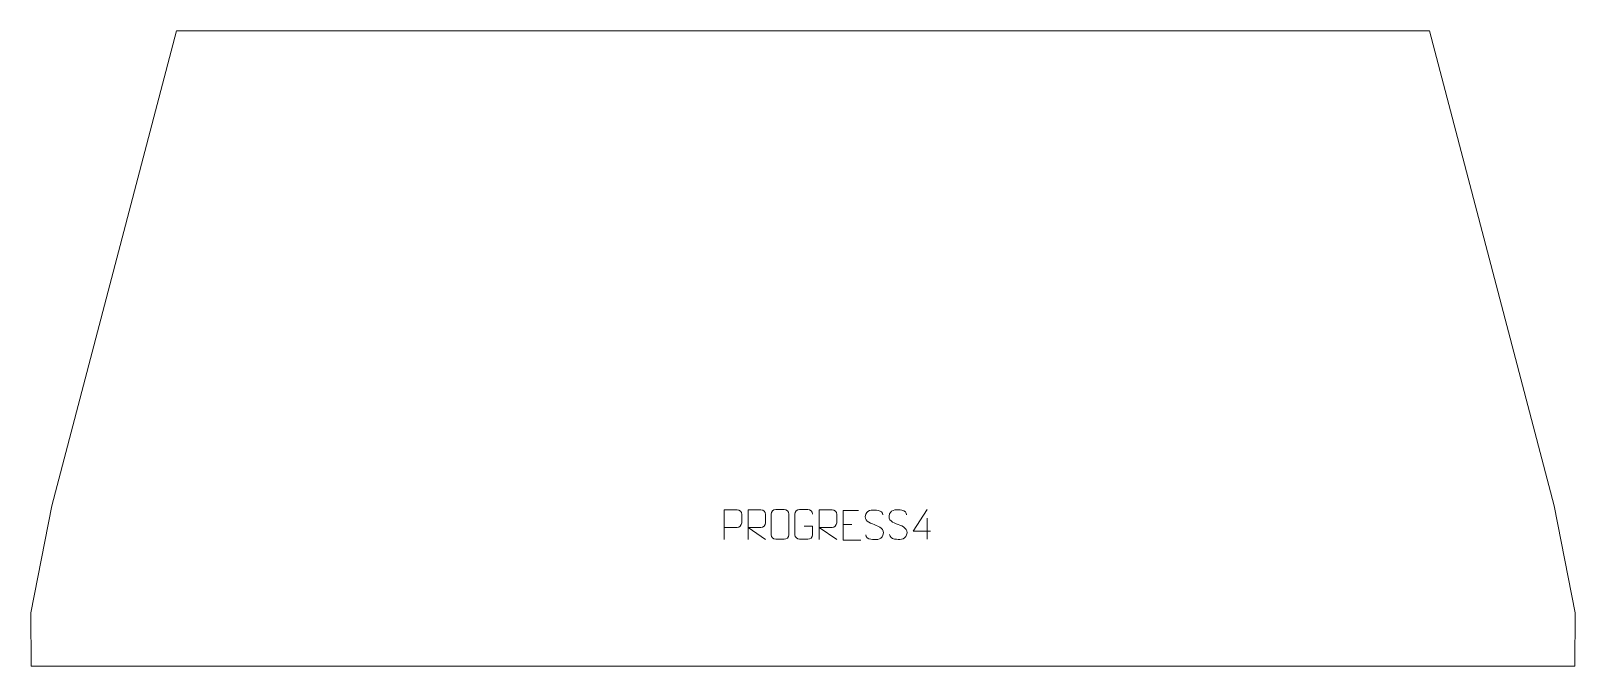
# Model space of a CAD drawing. Header units: millimetres. Extents: x -650 to 650, y 869 to 1404.
import ezdxf

# ---------------------------------------------------------------- set-up
doc = ezdxf.new("R2010")
doc.units = ezdxf.units.MM
doc.header["$MEASUREMENT"] = 0
doc.layers.add('layer 1', color=7, linetype='Continuous')

msp = doc.modelspace()

# ---------------------------------------------------------------- linework, layer by layer
at = {"layer": 'layer 1', "color": 242, "lineweight": 9}
msp.add_open_spline([(-527.4997, 1403.7495), (-527.4997, 1403.7495), (527.4997, 1403.7495), (527.4997, 1403.7495), (527.4997, 1403.7495), (527.4997, 1403.7495), (632.5, 1003.7491), (632.5, 1003.7491), (632.5, 1003.7491), (632.5, 1003.7491), (649.9996, 913.7497), (649.9996, 913.7497), (649.9996, 913.7497), (649.9996, 913.7497), (649.8775, 868.7496), (649.8775, 868.7496), (649.8775, 868.7496), (649.8775, 868.7496), (-649.8891, 868.7496), (-649.8891, 868.7496), (-649.8891, 868.7496), (-649.8891, 868.7496), (-649.9996, 913.7497), (-649.9996, 913.7497), (-649.9996, 913.7497), (-649.9996, 913.7497), (-632.499, 1003.7491), (-632.499, 1003.7491), (-632.499, 1003.7491), (-632.499, 1003.7491), (-527.4997, 1403.7495), (-527.4997, 1403.7495)], degree=3, knots=[0, 0, 0, 0, 0.111111111, 0.111111111, 0.111111111, 0.111111111, 0.222222222, 0.222222222, 0.222222222, 0.222222222, 0.333333333, 0.333333333, 0.333333333, 0.333333333, 0.444444444, 0.444444444, 0.444444444, 0.444444444, 0.555555556, 0.555555556, 0.555555556, 0.555555556, 0.666666667, 0.666666667, 0.666666667, 0.666666667, 0.777777778, 0.777777778, 0.777777778, 0.777777778, 1, 1, 1, 1], dxfattribs=at)
at = {"layer": 'layer 1', "color": 250, "lineweight": 9}
for points, knots in [([(80.0402, 988.0989), (75.7919, 989.5693), (70.8838, 991.3651), (72.8889, 996.8854), (72.8889, 996.8854), (74.3924, 1001.0253), (79.606, 1000.6368), (83.2096, 1000.0357), (83.2096, 1000.0357), (86.0702, 999.5585), (86.9349, 998.3453), (87.2455, 996.2612)], [0, 0, 0, 0, 0.25, 0.25, 0.25, 0.25, 0.5, 0.5, 0.5, 0.5, 1, 1, 1, 1]), ([(-66.2992, 975.4452), (-66.2992, 975.4452), (-66.2992, 1000.4049), (-66.2992, 1000.4049), (-66.2992, 1000.4049), (-62.7033, 1000.4049), (-59.1071, 1000.4049), (-55.5109, 1000.4049), (-55.5109, 1000.4049), (-53.1851, 1000.367), (-51.6273, 998.8766), (-51.6315, 996.5098), (-51.6315, 996.5098), (-51.6319, 994.4737), (-51.6319, 991.4136), (-51.6315, 989.3771), (-51.6315, 989.3771), (-51.638, 987.5013), (-53.4507, 985.5589), (-55.4608, 985.5397), (-55.4608, 985.5397), (-55.4608, 985.5397), (-66.2992, 985.5397), (-66.2992, 985.5397)], [0, 0, 0, 0, 0.142857143, 0.142857143, 0.142857143, 0.142857143, 0.285714286, 0.285714286, 0.285714286, 0.285714286, 0.428571429, 0.428571429, 0.428571429, 0.428571429, 0.571428571, 0.571428571, 0.571428571, 0.571428571, 0.714285714, 0.714285714, 0.714285714, 0.714285714, 1, 1, 1, 1]), ([(-46.2973, 975.4483), (-46.2973, 975.4483), (-46.2973, 1000.4018), (-46.2973, 1000.4018), (-46.2973, 1000.4018), (-42.7025, 1000.4018), (-39.107, 1000.4018), (-35.5118, 1000.4018), (-35.5118, 1000.4018), (-33.1865, 1000.3641), (-31.6292, 998.8741), (-31.6333, 996.5077), (-31.6333, 996.5077), (-31.6337, 994.4722), (-31.6337, 991.4128), (-31.6333, 989.3768), (-31.6333, 989.3768), (-31.6398, 987.5013), (-33.4521, 985.5595), (-35.4616, 985.5404), (-35.4616, 985.5404), (-35.4616, 985.5404), (-46.2973, 985.5404), (-46.2973, 985.5404), (-46.2973, 985.5404), (-46.2973, 985.5404), (-31.6426, 975.4483), (-31.6426, 975.4483)], [0, 0, 0, 0, 0.125, 0.125, 0.125, 0.125, 0.25, 0.25, 0.25, 0.25, 0.375, 0.375, 0.375, 0.375, 0.5, 0.5, 0.5, 0.5, 0.625, 0.625, 0.625, 0.625, 0.75, 0.75, 0.75, 0.75, 1, 1, 1, 1]), ([(-22.9558, 1000.5862), (-20.5891, 1000.5862), (-18.222, 1000.5862), (-15.8549, 1000.5862), (-15.8549, 1000.5862), (-13.8739, 1000.6218), (-11.8474, 999.1271), (-11.8203, 996.6844), (-11.8203, 996.6844), (-11.8207, 990.9256), (-11.8207, 985.1663), (-11.8203, 979.4067), (-11.8203, 979.4067), (-11.9625, 977.0785), (-13.6693, 975.5959), (-15.8549, 975.585), (-15.8549, 975.585), (-18.2279, 975.5854), (-20.6009, 975.5854), (-22.9735, 975.585), (-22.9735, 975.585), (-24.9324, 975.4794), (-26.9393, 977.3678), (-26.9279, 979.3893), (-26.9279, 979.3893), (-26.9276, 985.1714), (-26.9276, 990.953), (-26.9279, 996.7343), (-26.9279, 996.7343), (-26.9236, 998.8769), (-25.1461, 1000.5997), (-22.9558, 1000.5862)], [0, 0, 0, 0, 0.111111111, 0.111111111, 0.111111111, 0.111111111, 0.222222222, 0.222222222, 0.222222222, 0.222222222, 0.333333333, 0.333333333, 0.333333333, 0.333333333, 0.444444444, 0.444444444, 0.444444444, 0.444444444, 0.555555556, 0.555555556, 0.555555556, 0.555555556, 0.666666667, 0.666666667, 0.666666667, 0.666666667, 0.777777778, 0.777777778, 0.777777778, 0.777777778, 1, 1, 1, 1]), ([(0.8808, 986.5928), (0.8808, 986.5928), (8.0489, 986.5928), (8.0489, 986.5928), (8.0489, 986.5928), (8.0489, 986.5928), (8.0489, 979.4247), (8.0489, 979.4247), (8.0489, 979.4247), (7.9092, 977.1013), (6.232, 975.6217), (4.0842, 975.6109), (4.0842, 975.6109), (1.7524, 975.6113), (-0.5796, 975.6113), (-2.9111, 975.6109), (-2.9111, 975.6109), (-4.836, 975.5055), (-6.8082, 977.39), (-6.797, 979.4073), (-6.797, 979.4073), (-6.7966, 985.1774), (-6.7966, 990.9471), (-6.797, 996.7164), (-6.797, 996.7164), (-6.7928, 998.8545), (-5.046, 1000.5737), (-2.8937, 1000.5603), (-2.8937, 1000.5603), (-0.568, 1000.5603), (1.7581, 1000.5603), (4.0842, 1000.5603), (4.0842, 1000.5603), (6.0309, 1000.5957), (8.0223, 999.1042), (8.0489, 996.6665)], [0, 0, 0, 0, 0.1, 0.1, 0.1, 0.1, 0.2, 0.2, 0.2, 0.2, 0.3, 0.3, 0.3, 0.3, 0.4, 0.4, 0.4, 0.4, 0.5, 0.5, 0.5, 0.5, 0.6, 0.6, 0.6, 0.6, 0.7, 0.7, 0.7, 0.7, 0.8, 0.8, 0.8, 0.8, 1, 1, 1, 1]), ([(13.7027, 975.4483), (13.7027, 975.4483), (13.7027, 1000.4018), (13.7027, 1000.4018), (13.7027, 1000.4018), (17.2975, 1000.4018), (20.893, 1000.4018), (24.4882, 1000.4018), (24.4882, 1000.4018), (26.8135, 1000.3641), (28.3708, 998.8741), (28.3667, 996.5077), (28.3667, 996.5077), (28.3663, 994.4722), (28.3663, 991.4128), (28.3667, 989.3768), (28.3667, 989.3768), (28.3602, 987.5013), (26.5479, 985.5595), (24.5384, 985.5404), (24.5384, 985.5404), (24.5384, 985.5404), (13.7027, 985.5404), (13.7027, 985.5404), (13.7027, 985.5404), (13.7027, 985.5404), (28.3574, 975.4483), (28.3574, 975.4483)], [0, 0, 0, 0, 0.125, 0.125, 0.125, 0.125, 0.25, 0.25, 0.25, 0.25, 0.375, 0.375, 0.375, 0.375, 0.5, 0.5, 0.5, 0.5, 0.625, 0.625, 0.625, 0.625, 0.75, 0.75, 0.75, 0.75, 1, 1, 1, 1]), ([(46.7406, 999.8047), (46.7406, 999.8047), (33.8667, 999.8047), (33.8667, 999.8047), (33.8667, 999.8047), (33.8667, 999.8047), (33.8667, 974.8511), (33.8667, 974.8511), (33.8667, 974.8511), (33.8667, 974.8511), (48.7325, 974.8511), (48.7325, 974.8511)], [0, 0, 0, 0, 0.25, 0.25, 0.25, 0.25, 0.5, 0.5, 0.5, 0.5, 1, 1, 1, 1]), ([(60.0348, 987.9251), (55.7865, 989.3955), (50.8784, 991.1913), (52.8835, 996.7116), (52.8835, 996.7116), (54.387, 1000.8515), (59.6006, 1000.463), (63.2042, 999.8619), (63.2042, 999.8619), (66.0648, 999.3847), (66.9295, 998.1715), (67.2401, 996.0874)], [0, 0, 0, 0, 0.25, 0.25, 0.25, 0.25, 0.5, 0.5, 0.5, 0.5, 1, 1, 1, 1]), ([(80.0402, 988.0988), (84.0588, 986.4521), (89.0883, 984.5638), (87.2543, 979.2035), (87.2543, 979.2035), (85.7945, 974.9371), (80.8837, 975.1938), (77.1576, 975.7485), (77.1576, 975.7485), (74.4076, 976.1583), (73.1867, 977.3718), (72.8087, 979.484)], [0, 0, 0, 0, 0.25, 0.25, 0.25, 0.25, 0.5, 0.5, 0.5, 0.5, 1, 1, 1, 1]), ([(107.451, 982.5155), (107.451, 982.5155), (92.6293, 982.5155), (92.6293, 982.5155), (92.6293, 982.5155), (92.6293, 982.5155), (104.5069, 1000.586), (104.5069, 1000.586)], [0, 0, 0, 0, 0.333333333, 0.333333333, 0.333333333, 0.333333333, 1, 1, 1, 1]), ([(60.0348, 987.925), (64.0534, 986.2783), (69.0829, 984.39), (67.2489, 979.0297), (67.2489, 979.0297), (65.7891, 974.7633), (60.8783, 975.02), (57.1522, 975.5747), (57.1522, 975.5747), (54.4022, 975.9845), (53.1813, 977.198), (52.8033, 979.3102)], [0, 0, 0, 0, 0.25, 0.25, 0.25, 0.25, 0.5, 0.5, 0.5, 0.5, 1, 1, 1, 1])]:
    msp.add_open_spline(points, degree=3, knots=knots, dxfattribs=at)
for points in [[(104.5069, 993.2766), (104.5069, 993.2766), (104.5069, 975.6119), (104.5069, 975.6119)], [(33.8667, 987.925), (33.8667, 987.925), (41.0348, 987.925), (41.0348, 987.925)]]:
    msp.add_open_spline(points, degree=3, dxfattribs=at)

doc.saveas('drawing.dxf')
